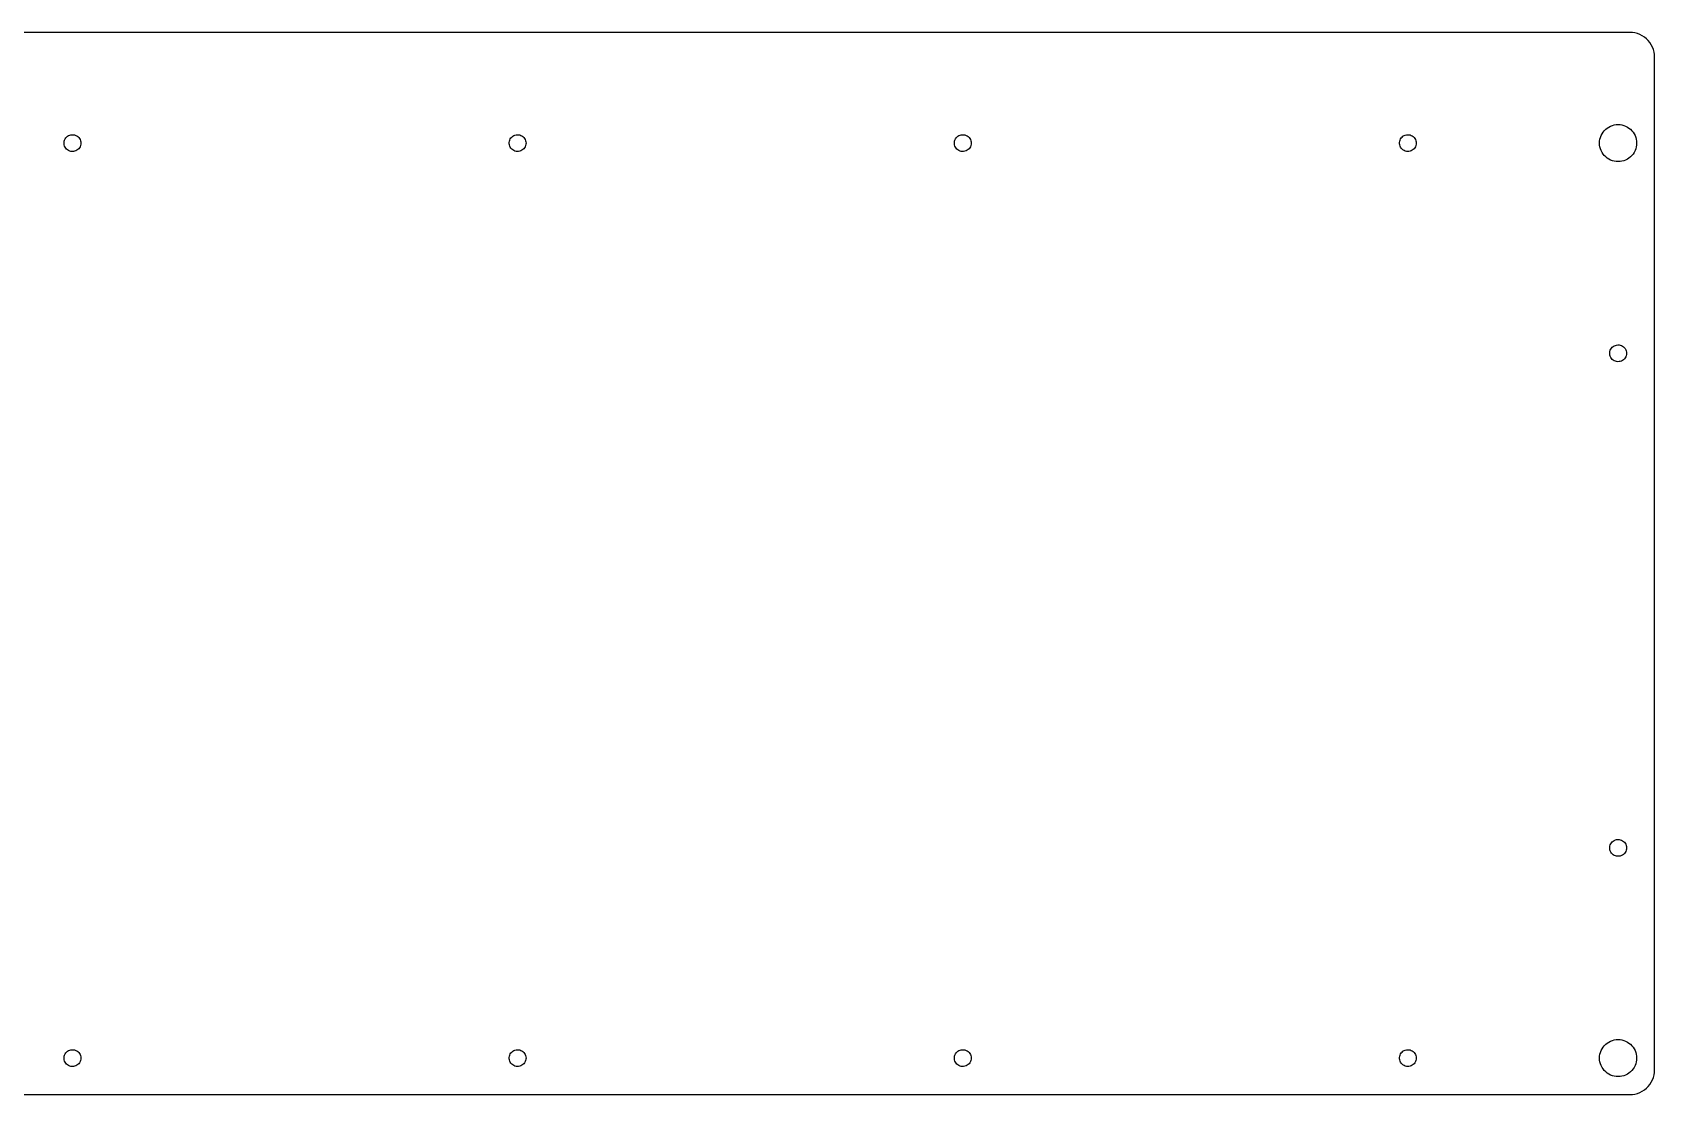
# Model space of a CAD drawing. Header units: metres. Extents: x -320 to 320, y -107 to 107.
# Drawn here: x -8.1 to 319.9, y -107.4 to 107.4 of the extents above; entities that cross this region are included whole.
import ezdxf

# ---------------------------------------------------------------- set-up
doc = ezdxf.new("R2010")
doc.units = ezdxf.units.M

msp = doc.modelspace()

# ---------------------------------------------------------------- linework, layer by layer
for p, q in [((314.875, 107.375), (-314.875, 107.375)), ((315.398, 107.348), (314.875, 107.375)), ((315.915, 107.266), (315.398, 107.348)), ((316.42, 107.13), (315.915, 107.266)), ((316.909, 106.943), (316.42, 107.13)), ((317.375, 106.705), (316.909, 106.943)), ((317.814, 106.42), (317.375, 106.705)), ((318.221, 106.091), (317.814, 106.42)), ((318.591, 105.721), (318.221, 106.091)), ((318.92, 105.314), (318.591, 105.721)), ((319.205, 104.875), (318.92, 105.314)), ((319.443, 104.409), (319.205, 104.875)), ((319.63, 103.92), (319.443, 104.409)), ((319.766, 103.415), (319.63, 103.92)), ((319.848, 102.898), (319.766, 103.415)), ((319.875, 102.375), (319.848, 102.898)), ((319.875, -102.375), (319.875, 102.375)), ((310.975, 88.4258), (311.341, 88.5665)), ((311.341, 88.5665), (311.72, 88.668)), ((311.72, 88.668), (312.108, 88.7294)), ((312.108, 88.7294), (312.5, 88.75)), ((312.5, 88.75), (312.892, 88.7294)), ((312.892, 88.7294), (313.28, 88.668)), ((313.28, 88.668), (313.659, 88.5665)), ((313.659, 88.5665), (314.025, 88.4258)), ((-1.69545, 85.1241), (-1.65932, 85.3696)), ((-1.65932, 85.3696), (-1.58781, 85.6073)), ((-1.58781, 85.6073), (-1.48248, 85.832)), ((-1.48248, 85.832), (-1.34554, 86.039)), ((-1.34554, 86.039), (-1.17992, 86.2238)), ((-1.17992, 86.2238), (-0.98915, 86.3826)), ((-0.98915, 86.3826), (-0.7773, 86.5119)), ((-0.7773, 86.5119), (-0.54889, 86.6089)), ((-0.54889, 86.6089), (-0.30878, 86.6717)), ((-0.30878, 86.6717), (-0.06207, 86.6989)), ((-0.06207, 86.6989), (0.18593, 86.6898)), ((0.18593, 86.6898), (0.42998, 86.6447)), ((0.42998, 86.6447), (0.66487, 86.5646)), ((0.66487, 86.5646), (0.88559, 86.4511)), ((0.88559, 86.4511), (1.08743, 86.3067)), ((1.08743, 86.3067), (1.2661, 86.1344)), ((1.2661, 86.1344), (1.41779, 85.938)), ((1.41779, 85.938), (1.53926, 85.7216)), ((1.53926, 85.7216), (1.62791, 85.4898)), ((1.62791, 85.4898), (1.68187, 85.2475)), ((88.3045, 85.1241), (88.3407, 85.3696)), ((88.3407, 85.3696), (88.4122, 85.6073)), ((88.4122, 85.6073), (88.5175, 85.832)), ((88.5175, 85.832), (88.6544, 86.039)), ((88.6544, 86.039), (88.8201, 86.2238)), ((88.8201, 86.2238), (89.0108, 86.3826)), ((89.0108, 86.3826), (89.2227, 86.5119)), ((89.2227, 86.5119), (89.4511, 86.6089)), ((89.4511, 86.6089), (89.6912, 86.6717)), ((89.6912, 86.6717), (89.9379, 86.6989)), ((89.9379, 86.6989), (90.1859, 86.6898)), ((90.1859, 86.6898), (90.43, 86.6447)), ((90.43, 86.6447), (90.6649, 86.5646)), ((90.6649, 86.5646), (90.8856, 86.4511)), ((90.8856, 86.4511), (91.0874, 86.3067)), ((91.0874, 86.3067), (91.2661, 86.1344)), ((91.2661, 86.1344), (91.4178, 85.938)), ((91.4178, 85.938), (91.5393, 85.7216)), ((91.5393, 85.7216), (91.6279, 85.4898)), ((91.6279, 85.4898), (91.6819, 85.2475)), ((178.305, 85.1241), (178.341, 85.3696)), ((178.341, 85.3696), (178.412, 85.6073)), ((178.412, 85.6073), (178.518, 85.832)), ((178.518, 85.832), (178.654, 86.039)), ((178.654, 86.039), (178.82, 86.2238)), ((178.82, 86.2238), (179.011, 86.3826)), ((179.011, 86.3826), (179.223, 86.5119)), ((179.223, 86.5119), (179.451, 86.6089)), ((179.451, 86.6089), (179.691, 86.6717)), ((179.691, 86.6717), (179.938, 86.6989)), ((179.938, 86.6989), (180.186, 86.6898)), ((180.186, 86.6898), (180.43, 86.6447)), ((180.43, 86.6447), (180.665, 86.5646)), ((180.665, 86.5646), (180.886, 86.4511)), ((180.886, 86.4511), (181.087, 86.3067)), ((181.087, 86.3067), (181.266, 86.1344)), ((181.266, 86.1344), (181.418, 85.938)), ((181.418, 85.938), (181.539, 85.7216)), ((181.539, 85.7216), (181.628, 85.4898)), ((181.628, 85.4898), (181.682, 85.2475)), ((268.305, 85.1241), (268.341, 85.3696)), ((268.341, 85.3696), (268.412, 85.6073)), ((268.412, 85.6073), (268.518, 85.832)), ((268.518, 85.832), (268.654, 86.039)), ((268.654, 86.039), (268.82, 86.2238)), ((268.82, 86.2238), (269.011, 86.3826)), ((269.011, 86.3826), (269.223, 86.5119)), ((269.223, 86.5119), (269.451, 86.6089)), ((269.451, 86.6089), (269.691, 86.6717)), ((269.691, 86.6717), (269.938, 86.6989)), ((269.938, 86.6989), (270.186, 86.6898)), ((270.186, 86.6898), (270.43, 86.6447)), ((270.43, 86.6447), (270.665, 86.5646)), ((270.665, 86.5646), (270.886, 86.4511)), ((270.886, 86.4511), (271.087, 86.3067)), ((271.087, 86.3067), (271.266, 86.1344)), ((271.266, 86.1344), (271.418, 85.938)), ((271.418, 85.938), (271.539, 85.7216)), ((271.539, 85.7216), (271.628, 85.4898)), ((271.628, 85.4898), (271.682, 85.2475)), ((308.75, 85), (308.771, 85.392)), ((308.771, 85.392), (308.832, 85.7797)), ((308.832, 85.7797), (308.934, 86.1588)), ((308.934, 86.1588), (309.074, 86.5253)), ((309.074, 86.5253), (309.252, 86.875)), ((309.252, 86.875), (309.466, 87.2042)), ((309.466, 87.2042), (309.713, 87.5092)), ((309.713, 87.5092), (309.991, 87.7868)), ((309.991, 87.7868), (310.296, 88.0338)), ((310.296, 88.0338), (310.625, 88.2476)), ((310.625, 88.2476), (310.975, 88.4258)), ((314.025, 88.4258), (314.375, 88.2476)), ((314.375, 88.2476), (314.704, 88.0338)), ((314.704, 88.0338), (315.009, 87.7868)), ((315.009, 87.7868), (315.287, 87.5092)), ((315.287, 87.5092), (315.534, 87.2042)), ((315.534, 87.2042), (315.748, 86.875)), ((315.748, 86.875), (315.926, 86.5253)), ((315.926, 86.5253), (316.066, 86.1588)), ((316.066, 86.1588), (316.168, 85.7797)), ((316.168, 85.7797), (316.229, 85.392)), ((316.229, 85.392), (316.25, 85)), ((-1.69545, 84.8759), (-1.69545, 85.1241)), ((-1.65932, 84.6304), (-1.69545, 84.8759)), ((-1.58781, 84.3927), (-1.65932, 84.6304)), ((-1.48248, 84.168), (-1.58781, 84.3927)), ((-1.34554, 83.961), (-1.48248, 84.168)), ((-1.17992, 83.7762), (-1.34554, 83.961)), ((-0.98915, 83.6174), (-1.17992, 83.7762)), ((-0.7773, 83.4881), (-0.98915, 83.6174)), ((-0.54889, 83.3911), (-0.7773, 83.4881)), ((-0.30878, 83.3283), (-0.54889, 83.3911)), ((-0.06207, 83.3011), (-0.30878, 83.3283)), ((0.18593, 83.3102), (-0.06207, 83.3011)), ((0.42998, 83.3553), (0.18593, 83.3102)), ((0.66487, 83.4354), (0.42998, 83.3553)), ((0.88559, 83.5489), (0.66487, 83.4354)), ((1.08743, 83.6933), (0.88559, 83.5489)), ((1.2661, 83.8656), (1.08743, 83.6933)), ((1.41779, 84.062), (1.2661, 83.8656)), ((1.53926, 84.2784), (1.41779, 84.062)), ((1.62791, 84.5102), (1.53926, 84.2784)), ((1.68187, 84.7525), (1.62791, 84.5102)), ((1.68187, 85.2475), (1.7, 85)), ((1.7, 85), (1.68187, 84.7525)), ((88.3045, 84.8759), (88.3045, 85.1241)), ((88.3407, 84.6304), (88.3045, 84.8759)), ((88.4122, 84.3927), (88.3407, 84.6304)), ((88.5175, 84.168), (88.4122, 84.3927)), ((88.6544, 83.961), (88.5175, 84.168)), ((88.8201, 83.7762), (88.6544, 83.961)), ((89.0108, 83.6174), (88.8201, 83.7762)), ((89.2227, 83.4881), (89.0108, 83.6174)), ((89.4511, 83.3911), (89.2227, 83.4881)), ((89.6912, 83.3283), (89.4511, 83.3911)), ((89.9379, 83.3011), (89.6912, 83.3283)), ((90.1859, 83.3102), (89.9379, 83.3011)), ((90.43, 83.3553), (90.1859, 83.3102)), ((90.6649, 83.4354), (90.43, 83.3553)), ((90.8856, 83.5489), (90.6649, 83.4354)), ((91.0874, 83.6933), (90.8856, 83.5489)), ((91.2661, 83.8656), (91.0874, 83.6933)), ((91.4178, 84.062), (91.2661, 83.8656)), ((91.5393, 84.2784), (91.4178, 84.062)), ((91.6279, 84.5102), (91.5393, 84.2784)), ((91.6819, 84.7525), (91.6279, 84.5102)), ((91.6819, 85.2475), (91.7, 85)), ((91.7, 85), (91.6819, 84.7525)), ((178.305, 84.8759), (178.305, 85.1241)), ((178.341, 84.6304), (178.305, 84.8759)), ((178.412, 84.3927), (178.341, 84.6304)), ((178.518, 84.168), (178.412, 84.3927)), ((178.654, 83.961), (178.518, 84.168)), ((178.82, 83.7762), (178.654, 83.961)), ((179.011, 83.6174), (178.82, 83.7762)), ((179.223, 83.4881), (179.011, 83.6174)), ((179.451, 83.3911), (179.223, 83.4881)), ((179.691, 83.3283), (179.451, 83.3911)), ((179.938, 83.3011), (179.691, 83.3283)), ((180.186, 83.3102), (179.938, 83.3011)), ((180.43, 83.3553), (180.186, 83.3102)), ((180.665, 83.4354), (180.43, 83.3553)), ((180.886, 83.5489), (180.665, 83.4354)), ((181.087, 83.6933), (180.886, 83.5489)), ((181.266, 83.8656), (181.087, 83.6933)), ((181.418, 84.062), (181.266, 83.8656)), ((181.539, 84.2784), (181.418, 84.062)), ((181.628, 84.5102), (181.539, 84.2784)), ((181.682, 84.7525), (181.628, 84.5102)), ((181.682, 85.2475), (181.7, 85)), ((181.7, 85), (181.682, 84.7525)), ((268.305, 84.8759), (268.305, 85.1241)), ((268.341, 84.6304), (268.305, 84.8759)), ((268.412, 84.3927), (268.341, 84.6304)), ((268.518, 84.168), (268.412, 84.3927)), ((268.654, 83.961), (268.518, 84.168)), ((268.82, 83.7762), (268.654, 83.961)), ((269.011, 83.6174), (268.82, 83.7762)), ((269.223, 83.4881), (269.011, 83.6174)), ((269.451, 83.3911), (269.223, 83.4881)), ((269.691, 83.3283), (269.451, 83.3911)), ((269.938, 83.3011), (269.691, 83.3283)), ((270.186, 83.3102), (269.938, 83.3011)), ((270.43, 83.3553), (270.186, 83.3102)), ((270.665, 83.4354), (270.43, 83.3553)), ((270.886, 83.5489), (270.665, 83.4354)), ((271.087, 83.6933), (270.886, 83.5489)), ((271.266, 83.8656), (271.087, 83.6933)), ((271.418, 84.062), (271.266, 83.8656)), ((271.539, 84.2784), (271.418, 84.062)), ((271.628, 84.5102), (271.539, 84.2784)), ((271.682, 84.7525), (271.628, 84.5102)), ((271.682, 85.2475), (271.7, 85)), ((271.7, 85), (271.682, 84.7525)), ((308.771, 84.608), (308.75, 85)), ((308.832, 84.2203), (308.771, 84.608)), ((308.934, 83.8412), (308.832, 84.2203)), ((309.074, 83.4747), (308.934, 83.8412)), ((309.252, 83.125), (309.074, 83.4747)), ((309.466, 82.7958), (309.252, 83.125)), ((309.713, 82.4908), (309.466, 82.7958)), ((309.991, 82.2132), (309.713, 82.4908)), ((310.296, 81.9662), (309.991, 82.2132)), ((315.009, 82.2132), (314.704, 81.9662)), ((315.287, 82.4908), (315.009, 82.2132)), ((315.534, 82.7958), (315.287, 82.4908)), ((315.748, 83.125), (315.534, 82.7958)), ((315.926, 83.4747), (315.748, 83.125)), ((316.066, 83.8412), (315.926, 83.4747)), ((316.168, 84.2203), (316.066, 83.8412)), ((316.229, 84.608), (316.168, 84.2203)), ((316.25, 85), (316.229, 84.608)), ((310.625, 81.7524), (310.296, 81.9662)), ((310.975, 81.5742), (310.625, 81.7524)), ((311.341, 81.4335), (310.975, 81.5742)), ((311.72, 81.3319), (311.341, 81.4335)), ((312.108, 81.2705), (311.72, 81.3319)), ((312.5, 81.25), (312.108, 81.2705)), ((312.892, 81.2705), (312.5, 81.25)), ((313.28, 81.3319), (312.892, 81.2705)), ((313.659, 81.4335), (313.28, 81.3319)), ((314.025, 81.5742), (313.659, 81.4335)), ((314.375, 81.7524), (314.025, 81.5742)), ((314.704, 81.9662), (314.375, 81.7524)), ((310.805, 42.6241), (310.841, 42.8696)), ((310.841, 42.8696), (310.912, 43.1073)), ((310.912, 43.1073), (311.018, 43.332)), ((311.018, 43.332), (311.154, 43.539)), ((311.154, 43.539), (311.32, 43.7238)), ((311.32, 43.7238), (311.511, 43.8826)), ((311.511, 43.8826), (311.723, 44.0119)), ((311.723, 44.0119), (311.951, 44.1089)), ((311.951, 44.1089), (312.191, 44.1717)), ((312.191, 44.1717), (312.438, 44.1989)), ((312.438, 44.1989), (312.686, 44.1898)), ((312.686, 44.1898), (312.93, 44.1447)), ((312.93, 44.1447), (313.165, 44.0646)), ((313.165, 44.0646), (313.386, 43.9511)), ((313.386, 43.9511), (313.587, 43.8067)), ((313.587, 43.8067), (313.766, 43.6344)), ((313.766, 43.6344), (313.918, 43.438)), ((313.918, 43.438), (314.039, 43.2216)), ((314.039, 43.2216), (314.128, 42.9898)), ((314.128, 42.9898), (314.182, 42.7475)), ((314.182, 42.7475), (314.2, 42.5)), ((310.805, 42.3759), (310.805, 42.6241)), ((310.841, 42.1304), (310.805, 42.3759)), ((310.912, 41.8927), (310.841, 42.1304)), ((311.018, 41.668), (310.912, 41.8927)), ((311.154, 41.461), (311.018, 41.668)), ((311.32, 41.2762), (311.154, 41.461)), ((311.511, 41.1174), (311.32, 41.2762)), ((311.723, 40.9881), (311.511, 41.1174)), ((311.951, 40.8911), (311.723, 40.9881)), ((312.191, 40.8283), (311.951, 40.8911)), ((312.438, 40.8011), (312.191, 40.8283)), ((312.686, 40.8102), (312.438, 40.8011)), ((312.93, 40.8553), (312.686, 40.8102)), ((313.165, 40.9354), (312.93, 40.8553)), ((313.386, 41.0489), (313.165, 40.9354)), ((313.587, 41.1933), (313.386, 41.0489)), ((313.766, 41.3656), (313.587, 41.1933)), ((313.918, 41.562), (313.766, 41.3656)), ((314.039, 41.7784), (313.918, 41.562)), ((314.128, 42.0102), (314.039, 41.7784)), ((314.182, 42.2525), (314.128, 42.0102)), ((314.2, 42.5), (314.182, 42.2525)), ((310.805, -57.3759), (310.841, -57.1304)), ((310.805, -57.6241), (310.805, -57.3759)), ((310.841, -57.8696), (310.805, -57.6241)), ((310.841, -57.1304), (310.912, -56.8927)), ((310.912, -58.1073), (310.841, -57.8696)), ((310.912, -56.8927), (311.018, -56.668)), ((311.018, -58.332), (310.912, -58.1073)), ((311.018, -56.668), (311.154, -56.461)), ((311.154, -58.539), (311.018, -58.332)), ((311.154, -56.461), (311.32, -56.2762)), ((311.32, -58.7238), (311.154, -58.539)), ((311.32, -56.2762), (311.511, -56.1174)), ((311.511, -58.8826), (311.32, -58.7238)), ((311.511, -56.1174), (311.723, -55.9881)), ((311.723, -59.0119), (311.511, -58.8826)), ((311.723, -55.9881), (311.951, -55.8911)), ((311.951, -59.1089), (311.723, -59.0119)), ((311.951, -55.8911), (312.191, -55.8283)), ((312.191, -55.8283), (312.438, -55.8011)), ((312.438, -55.8011), (312.686, -55.8102)), ((312.686, -55.8102), (312.93, -55.8553)), ((312.93, -55.8553), (313.165, -55.9354)), ((313.165, -55.9354), (313.386, -56.0489)), ((313.386, -58.9511), (313.165, -59.0646)), ((313.386, -56.0489), (313.587, -56.1933)), ((313.587, -58.8067), (313.386, -58.9511)), ((313.587, -56.1933), (313.766, -56.3656)), ((313.766, -58.6344), (313.587, -58.8067)), ((313.766, -56.3656), (313.918, -56.562)), ((313.918, -58.438), (313.766, -58.6344)), ((313.918, -56.562), (314.039, -56.7784)), ((314.039, -58.2216), (313.918, -58.438)), ((314.039, -56.7784), (314.128, -57.0102)), ((314.128, -57.9898), (314.039, -58.2216)), ((314.128, -57.0102), (314.182, -57.2525)), ((314.182, -57.7475), (314.128, -57.9898)), ((314.182, -57.2525), (314.2, -57.5)), ((314.2, -57.5), (314.182, -57.7475)), ((312.191, -59.1717), (311.951, -59.1089)), ((312.438, -59.1989), (312.191, -59.1717)), ((312.686, -59.1898), (312.438, -59.1989)), ((312.93, -59.1447), (312.686, -59.1898)), ((313.165, -59.0646), (312.93, -59.1447)), ((-0.54889, -98.3911), (-0.30878, -98.3283)), ((-0.30878, -98.3283), (-0.06207, -98.3011)), ((-0.06207, -98.3011), (0.18593, -98.3102)), ((0.18593, -98.3102), (0.42998, -98.3553)), ((0.42998, -98.3553), (0.66487, -98.4354)), ((89.4511, -98.3911), (89.6912, -98.3283)), ((89.6912, -98.3283), (89.9379, -98.3011)), ((89.9379, -98.3011), (90.1859, -98.3102)), ((90.1859, -98.3102), (90.43, -98.3553)), ((90.43, -98.3553), (90.6649, -98.4354)), ((179.451, -98.3911), (179.691, -98.3283)), ((179.691, -98.3283), (179.938, -98.3011)), ((179.938, -98.3011), (180.186, -98.3102)), ((180.186, -98.3102), (180.43, -98.3553)), ((180.43, -98.3553), (180.665, -98.4354)), ((269.451, -98.3911), (269.691, -98.3283)), ((269.691, -98.3283), (269.938, -98.3011)), ((269.938, -98.3011), (270.186, -98.3102)), ((270.186, -98.3102), (270.43, -98.3553)), ((270.43, -98.3553), (270.665, -98.4354)), ((309.074, -98.4747), (309.252, -98.125)), ((309.252, -98.125), (309.466, -97.7958)), ((309.466, -97.7958), (309.713, -97.4908)), ((309.713, -97.4908), (309.991, -97.2132)), ((309.991, -97.2132), (310.296, -96.9662)), ((310.296, -96.9662), (310.625, -96.7524)), ((310.625, -96.7524), (310.975, -96.5742)), ((310.975, -96.5742), (311.341, -96.4335)), ((311.341, -96.4335), (311.72, -96.3319)), ((311.72, -96.3319), (312.108, -96.2705)), ((312.108, -96.2705), (312.5, -96.25)), ((312.5, -96.25), (312.892, -96.2705)), ((312.892, -96.2705), (313.28, -96.3319)), ((313.28, -96.3319), (313.659, -96.4335)), ((313.659, -96.4335), (314.025, -96.5742)), ((314.025, -96.5742), (314.375, -96.7524)), ((314.375, -96.7524), (314.704, -96.9662)), ((314.704, -96.9662), (315.009, -97.2132)), ((315.009, -97.2132), (315.287, -97.4908)), ((315.287, -97.4908), (315.534, -97.7958)), ((315.534, -97.7958), (315.748, -98.125)), ((315.748, -98.125), (315.926, -98.4747)), ((-1.69545, -99.8759), (-1.65932, -99.6304)), ((-1.69545, -100.124), (-1.69545, -99.8759)), ((-1.65932, -100.37), (-1.69545, -100.124)), ((-1.65932, -99.6304), (-1.58781, -99.3927)), ((-1.58781, -100.607), (-1.65932, -100.37)), ((-1.58781, -99.3927), (-1.48248, -99.168)), ((-1.48248, -100.832), (-1.58781, -100.607)), ((-1.48248, -99.168), (-1.34554, -98.961)), ((-1.34554, -101.039), (-1.48248, -100.832)), ((-1.34554, -98.961), (-1.17992, -98.7762)), ((-1.17992, -101.224), (-1.34554, -101.039)), ((-1.17992, -98.7762), (-0.98915, -98.6174)), ((-0.98915, -101.383), (-1.17992, -101.224)), ((-0.98915, -98.6174), (-0.7773, -98.4881)), ((-0.7773, -101.512), (-0.98915, -101.383)), ((-0.7773, -98.4881), (-0.54889, -98.3911)), ((-0.54889, -101.609), (-0.7773, -101.512)), ((-0.30878, -101.672), (-0.54889, -101.609)), ((0.42998, -101.645), (0.18593, -101.69)), ((0.66487, -101.565), (0.42998, -101.645)), ((0.66487, -98.4354), (0.88559, -98.5489)), ((0.88559, -101.451), (0.66487, -101.565)), ((0.88559, -98.5489), (1.08743, -98.6933)), ((1.08743, -101.307), (0.88559, -101.451)), ((1.08743, -98.6933), (1.2661, -98.8656)), ((1.2661, -101.134), (1.08743, -101.307)), ((1.2661, -98.8656), (1.41779, -99.062)), ((1.41779, -100.938), (1.2661, -101.134)), ((1.41779, -99.062), (1.53926, -99.2784)), ((1.53926, -100.722), (1.41779, -100.938)), ((1.53926, -99.2784), (1.62791, -99.5102)), ((1.62791, -100.49), (1.53926, -100.722)), ((1.62791, -99.5102), (1.68187, -99.7525)), ((1.68187, -100.248), (1.62791, -100.49)), ((1.68187, -99.7525), (1.7, -100)), ((1.7, -100), (1.68187, -100.248)), ((88.3045, -99.8759), (88.3407, -99.6304)), ((88.3045, -100.124), (88.3045, -99.8759)), ((88.3407, -100.37), (88.3045, -100.124)), ((88.3407, -99.6304), (88.4122, -99.3927)), ((88.4122, -100.607), (88.3407, -100.37)), ((88.4122, -99.3927), (88.5175, -99.168)), ((88.5175, -100.832), (88.4122, -100.607)), ((88.5175, -99.168), (88.6544, -98.961)), ((88.6544, -101.039), (88.5175, -100.832)), ((88.6544, -98.961), (88.8201, -98.7762)), ((88.8201, -101.224), (88.6544, -101.039)), ((88.8201, -98.7762), (89.0108, -98.6174)), ((89.0108, -101.383), (88.8201, -101.224)), ((89.0108, -98.6174), (89.2227, -98.4881)), ((89.2227, -101.512), (89.0108, -101.383)), ((89.2227, -98.4881), (89.4511, -98.3911)), ((89.4511, -101.609), (89.2227, -101.512)), ((89.6912, -101.672), (89.4511, -101.609)), ((90.43, -101.645), (90.1859, -101.69)), ((90.6649, -101.565), (90.43, -101.645)), ((90.6649, -98.4354), (90.8856, -98.5489)), ((90.8856, -101.451), (90.6649, -101.565)), ((90.8856, -98.5489), (91.0874, -98.6933)), ((91.0874, -101.307), (90.8856, -101.451)), ((91.0874, -98.6933), (91.2661, -98.8656)), ((91.2661, -101.134), (91.0874, -101.307)), ((91.2661, -98.8656), (91.4178, -99.062)), ((91.4178, -100.938), (91.2661, -101.134)), ((91.4178, -99.062), (91.5393, -99.2784)), ((91.5393, -100.722), (91.4178, -100.938)), ((91.5393, -99.2784), (91.6279, -99.5102)), ((91.6279, -100.49), (91.5393, -100.722)), ((91.6279, -99.5102), (91.6819, -99.7525)), ((91.6819, -100.248), (91.6279, -100.49)), ((91.6819, -99.7525), (91.7, -100)), ((91.7, -100), (91.6819, -100.248)), ((178.305, -99.8759), (178.341, -99.6304)), ((178.305, -100.124), (178.305, -99.8759)), ((178.341, -100.37), (178.305, -100.124)), ((178.341, -99.6304), (178.412, -99.3927)), ((178.412, -100.607), (178.341, -100.37)), ((178.412, -99.3927), (178.518, -99.168)), ((178.518, -100.832), (178.412, -100.607)), ((178.518, -99.168), (178.654, -98.961)), ((178.654, -101.039), (178.518, -100.832)), ((178.654, -98.961), (178.82, -98.7762)), ((178.82, -101.224), (178.654, -101.039)), ((178.82, -98.7762), (179.011, -98.6174)), ((179.011, -101.383), (178.82, -101.224)), ((179.011, -98.6174), (179.223, -98.4881)), ((179.223, -101.512), (179.011, -101.383)), ((179.223, -98.4881), (179.451, -98.3911)), ((179.451, -101.609), (179.223, -101.512)), ((179.691, -101.672), (179.451, -101.609)), ((180.43, -101.645), (180.186, -101.69)), ((180.665, -101.565), (180.43, -101.645)), ((180.665, -98.4354), (180.886, -98.5489)), ((180.886, -101.451), (180.665, -101.565)), ((180.886, -98.5489), (181.087, -98.6933)), ((181.087, -101.307), (180.886, -101.451)), ((181.087, -98.6933), (181.266, -98.8656)), ((181.266, -101.134), (181.087, -101.307)), ((181.266, -98.8656), (181.418, -99.062)), ((181.418, -100.938), (181.266, -101.134)), ((181.418, -99.062), (181.539, -99.2784)), ((181.539, -100.722), (181.418, -100.938)), ((181.539, -99.2784), (181.628, -99.5102)), ((181.628, -100.49), (181.539, -100.722)), ((181.628, -99.5102), (181.682, -99.7525)), ((181.682, -100.248), (181.628, -100.49)), ((181.682, -99.7525), (181.7, -100)), ((181.7, -100), (181.682, -100.248)), ((268.305, -99.8759), (268.341, -99.6304)), ((268.305, -100.124), (268.305, -99.8759)), ((268.341, -100.37), (268.305, -100.124)), ((268.341, -99.6304), (268.412, -99.3927)), ((268.412, -100.607), (268.341, -100.37)), ((268.412, -99.3927), (268.518, -99.168)), ((268.518, -100.832), (268.412, -100.607)), ((268.518, -99.168), (268.654, -98.961)), ((268.654, -101.039), (268.518, -100.832)), ((268.654, -98.961), (268.82, -98.7762)), ((268.82, -101.224), (268.654, -101.039)), ((268.82, -98.7762), (269.011, -98.6174)), ((269.011, -101.383), (268.82, -101.224)), ((269.011, -98.6174), (269.223, -98.4881)), ((269.223, -101.512), (269.011, -101.383)), ((269.223, -98.4881), (269.451, -98.3911)), ((269.451, -101.609), (269.223, -101.512)), ((269.691, -101.672), (269.451, -101.609)), ((270.43, -101.645), (270.186, -101.69)), ((270.665, -101.565), (270.43, -101.645)), ((270.665, -98.4354), (270.886, -98.5489)), ((270.886, -101.451), (270.665, -101.565)), ((270.886, -98.5489), (271.087, -98.6933)), ((271.087, -101.307), (270.886, -101.451)), ((271.087, -98.6933), (271.266, -98.8656)), ((271.266, -101.134), (271.087, -101.307)), ((271.266, -98.8656), (271.418, -99.062)), ((271.418, -100.938), (271.266, -101.134)), ((271.418, -99.062), (271.539, -99.2784)), ((271.539, -100.722), (271.418, -100.938)), ((271.539, -99.2784), (271.628, -99.5102)), ((271.628, -100.49), (271.539, -100.722)), ((271.628, -99.5102), (271.682, -99.7525)), ((271.682, -100.248), (271.628, -100.49)), ((271.682, -99.7525), (271.7, -100)), ((271.7, -100), (271.682, -100.248)), ((308.75, -100), (308.771, -99.608)), ((308.771, -100.392), (308.75, -100)), ((308.771, -99.608), (308.832, -99.2203)), ((308.832, -100.78), (308.771, -100.392)), ((308.832, -99.2203), (308.934, -98.8412)), ((308.934, -101.159), (308.832, -100.78)), ((308.934, -98.8412), (309.074, -98.4747)), ((309.074, -101.525), (308.934, -101.159)), ((309.252, -101.875), (309.074, -101.525)), ((315.926, -101.525), (315.748, -101.875)), ((315.926, -98.4747), (316.066, -98.8412)), ((316.066, -101.159), (315.926, -101.525)), ((316.066, -98.8412), (316.168, -99.2203)), ((316.168, -100.78), (316.066, -101.159)), ((316.168, -99.2203), (316.229, -99.608)), ((316.229, -100.392), (316.168, -100.78)), ((316.229, -99.608), (316.25, -100)), ((316.25, -100), (316.229, -100.392)), ((-0.06207, -101.699), (-0.30878, -101.672)), ((0.18593, -101.69), (-0.06207, -101.699)), ((89.9379, -101.699), (89.6912, -101.672)), ((90.1859, -101.69), (89.9379, -101.699)), ((179.938, -101.699), (179.691, -101.672)), ((180.186, -101.69), (179.938, -101.699)), ((269.938, -101.699), (269.691, -101.672)), ((270.186, -101.69), (269.938, -101.699)), ((309.466, -102.204), (309.252, -101.875)), ((309.713, -102.509), (309.466, -102.204)), ((309.991, -102.787), (309.713, -102.509)), ((310.296, -103.034), (309.991, -102.787)), ((310.625, -103.248), (310.296, -103.034)), ((310.975, -103.426), (310.625, -103.248)), ((311.341, -103.566), (310.975, -103.426)), ((311.72, -103.668), (311.341, -103.566)), ((312.108, -103.729), (311.72, -103.668)), ((312.5, -103.75), (312.108, -103.729)), ((312.892, -103.729), (312.5, -103.75)), ((313.28, -103.668), (312.892, -103.729)), ((313.659, -103.566), (313.28, -103.668)), ((314.025, -103.426), (313.659, -103.566)), ((314.375, -103.248), (314.025, -103.426)), ((314.704, -103.034), (314.375, -103.248)), ((315.009, -102.787), (314.704, -103.034)), ((315.287, -102.509), (315.009, -102.787)), ((315.534, -102.204), (315.287, -102.509)), ((315.748, -101.875), (315.534, -102.204)), ((318.92, -105.314), (319.205, -104.875)), ((319.205, -104.875), (319.443, -104.409)), ((319.443, -104.409), (319.63, -103.92)), ((319.63, -103.92), (319.766, -103.415)), ((319.766, -103.415), (319.848, -102.898)), ((319.848, -102.898), (319.875, -102.375)), ((-314.875, -107.375), (314.875, -107.375)), ((314.875, -107.375), (315.398, -107.348)), ((315.398, -107.348), (315.915, -107.266)), ((315.915, -107.266), (316.42, -107.13)), ((316.42, -107.13), (316.909, -106.943)), ((316.909, -106.943), (317.375, -106.705)), ((317.375, -106.705), (317.814, -106.42)), ((317.814, -106.42), (318.221, -106.091)), ((318.221, -106.091), (318.591, -105.721)), ((318.591, -105.721), (318.92, -105.314))]:
    msp.add_line(p, q)

doc.saveas('drawing.dxf')
